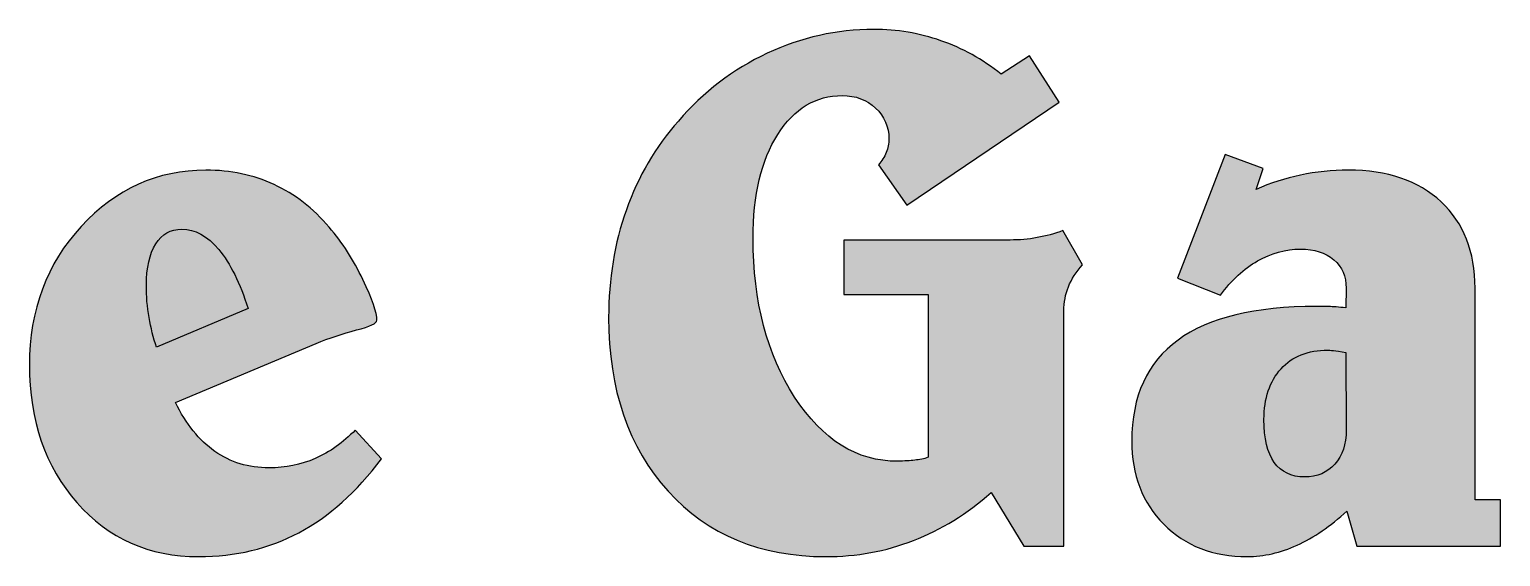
# Model space of a CAD drawing. Header units: centimetres. Extents: x -14.46 to -8.38, y -6.78 to -5.03.
# Drawn here: x -11.099 to -10.198, y -6.562 to -6.239 of the extents above; entities that cross this region are included whole.
import ezdxf

# ---------------------------------------------------------------- set-up
doc = ezdxf.new("R2010")
doc.units = ezdxf.units.CM
doc.header["$MEASUREMENT"] = 0
doc.layers.add('Layer 1', color=7, linetype='Continuous')

msp = doc.modelspace()

# ---------------------------------------------------------------- hatches: boundary and pattern name
at = {"layer": 'Layer 1', "true_color": 0x000000}
h = msp.add_hatch(color=18, dxfattribs=at)
edge = h.paths.add_edge_path()
edge.add_spline(control_points=[(-10.54843, -6.40108), (-10.54843, -6.40108), (-10.6, -6.40108), (-10.6, -6.40108), (-10.6, -6.40108), (-10.6, -6.36767), (-10.6, -6.36767), (-10.6, -6.36767), (-10.4983, -6.36767), (-10.4983, -6.36767), (-10.49255, -6.36767), (-10.48701, -6.36722), (-10.48164, -6.36621), (-10.47625, -6.36523), (-10.47106, -6.3638), (-10.46605, -6.3619), (-10.46605, -6.3619), (-10.45392, -6.3828), (-10.45392, -6.3828), (-10.45783, -6.38713), (-10.46072, -6.39164), (-10.46259, -6.39628), (-10.46443, -6.40098), (-10.46538, -6.40586), (-10.46538, -6.4111), (-10.46538, -6.4111), (-10.46538, -6.55519), (-10.46538, -6.55519), (-10.46538, -6.55519), (-10.48986, -6.55519), (-10.48986, -6.55519), (-10.48986, -6.55519), (-10.50987, -6.52243), (-10.50987, -6.52243), (-10.52458, -6.53535), (-10.54045, -6.54518), (-10.55746, -6.55178), (-10.57439, -6.55841), (-10.59231, -6.56166), (-10.61111, -6.56166), (-10.65115, -6.56166), (-10.68336, -6.54828), (-10.70763, -6.5216), (-10.7319, -6.49482), (-10.74404, -6.4593), (-10.74404, -6.41505), (-10.74404, -6.39164), (-10.74044, -6.36966), (-10.73317, -6.34926), (-10.72598, -6.32881), (-10.71532, -6.31065), (-10.70135, -6.29476), (-10.68604, -6.27696), (-10.66788, -6.26312), (-10.64703, -6.25328), (-10.62614, -6.2435), (-10.60438, -6.23862), (-10.5818, -6.23862), (-10.56751, -6.23862), (-10.55375, -6.24092), (-10.54066, -6.24555), (-10.52747, -6.2501), (-10.51519, -6.25696), (-10.50373, -6.266), (-10.50373, -6.266), (-10.48641, -6.25491), (-10.48641, -6.25491), (-10.48641, -6.25491), (-10.4682, -6.28317), (-10.4682, -6.28317), (-10.4682, -6.28317), (-10.56144, -6.3463), (-10.56144, -6.3463), (-10.56144, -6.3463), (-10.57876, -6.32151), (-10.57876, -6.32151), (-10.57679, -6.31932), (-10.57524, -6.31681), (-10.57411, -6.31405), (-10.57298, -6.31133), (-10.57248, -6.30851), (-10.57248, -6.30569), (-10.57248, -6.29825), (-10.57524, -6.29199), (-10.58063, -6.28682), (-10.58603, -6.28174), (-10.59284, -6.27916), (-10.60092, -6.27916), (-10.61725, -6.27916), (-10.63041, -6.28707), (-10.6405, -6.30295), (-10.65055, -6.31885), (-10.6556, -6.34014), (-10.6556, -6.36668), (-10.6556, -6.40532), (-10.6471, -6.43772), (-10.63016, -6.46394), (-10.61309, -6.49018), (-10.5921, -6.50326), (-10.56709, -6.50326), (-10.56299, -6.50312), (-10.55954, -6.50288), (-10.55664, -6.50258), (-10.55375, -6.50228), (-10.551, -6.50174), (-10.54843, -6.50083), (-10.54843, -6.50083), (-10.54843, -6.40108), (-10.54843, -6.40108)], knot_values=[0, 0, 0, 0, 0.027778, 0.027778, 0.027778, 0.055556, 0.055556, 0.055556, 0.083333, 0.083333, 0.083333, 0.111111, 0.111111, 0.111111, 0.138889, 0.138889, 0.138889, 0.166667, 0.166667, 0.166667, 0.194444, 0.194444, 0.194444, 0.222222, 0.222222, 0.222222, 0.25, 0.25, 0.25, 0.277778, 0.277778, 0.277778, 0.305556, 0.305556, 0.305556, 0.333333, 0.333333, 0.333333, 0.361111, 0.361111, 0.361111, 0.388889, 0.388889, 0.388889, 0.416667, 0.416667, 0.416667, 0.444444, 0.444444, 0.444444, 0.472222, 0.472222, 0.472222, 0.5, 0.5, 0.5, 0.527778, 0.527778, 0.527778, 0.555556, 0.555556, 0.555556, 0.583333, 0.583333, 0.583333, 0.611111, 0.611111, 0.611111, 0.638889, 0.638889, 0.638889, 0.666667, 0.666667, 0.666667, 0.694444, 0.694444, 0.694444, 0.722222, 0.722222, 0.722222, 0.75, 0.75, 0.75, 0.777778, 0.777778, 0.777778, 0.805556, 0.805556, 0.805556, 0.833333, 0.833333, 0.833333, 0.861111, 0.861111, 0.861111, 0.888889, 0.888889, 0.888889, 0.916667, 0.916667, 0.916667, 0.944444, 0.944444, 0.944444, 0.972222, 0.972222, 0.972222, 1, 1, 1, 1], degree=3, periodic=1)
h = msp.add_hatch(color=18, dxfattribs=at)
edge = h.paths.add_edge_path()
edge.add_spline(control_points=[(-10.36671, -6.31528), (-10.36671, -6.31528), (-10.34332, -6.32393), (-10.34332, -6.32393), (-10.34332, -6.32393), (-10.34762, -6.33665), (-10.34762, -6.33665), (-10.33898, -6.33285), (-10.32991, -6.32987), (-10.32046, -6.32789), (-10.31097, -6.32585), (-10.30127, -6.32487), (-10.29129, -6.32487), (-10.2673, -6.32487), (-10.24835, -6.33132), (-10.23445, -6.34426), (-10.22062, -6.3572), (-10.21364, -6.37483), (-10.21364, -6.39718), (-10.21364, -6.39718), (-10.21364, -6.52692), (-10.21364, -6.52692), (-10.21364, -6.52692), (-10.19805, -6.52692), (-10.19805, -6.52692), (-10.19805, -6.52692), (-10.19805, -6.55519), (-10.19805, -6.55519), (-10.19805, -6.55519), (-10.28603, -6.55519), (-10.28603, -6.55519), (-10.28603, -6.55519), (-10.29213, -6.53384), (-10.29213, -6.53384), (-10.30226, -6.54303), (-10.31242, -6.54996), (-10.32261, -6.55466), (-10.33281, -6.55932), (-10.34297, -6.56166), (-10.35309, -6.56166), (-10.37405, -6.56166), (-10.39105, -6.55506), (-10.40417, -6.54183), (-10.41726, -6.52858), (-10.42379, -6.51164), (-10.42379, -6.4908), (-10.42379, -6.46334), (-10.41437, -6.44274), (-10.3955, -6.42897), (-10.37662, -6.41522), (-10.34836, -6.40837), (-10.31076, -6.40837), (-10.30847, -6.40837), (-10.30596, -6.40837), (-10.30328, -6.40845), (-10.30063, -6.4085), (-10.29714, -6.40882), (-10.29277, -6.40928), (-10.29277, -6.40928), (-10.29256, -6.39718), (-10.29256, -6.39718), (-10.29256, -6.38997), (-10.29506, -6.38417), (-10.30018, -6.37976), (-10.30522, -6.37543), (-10.31203, -6.37323), (-10.32053, -6.37323), (-10.32963, -6.37323), (-10.33835, -6.37565), (-10.34681, -6.38046), (-10.35517, -6.38523), (-10.36279, -6.39224), (-10.36953, -6.40145), (-10.36953, -6.40145), (-10.39581, -6.39103), (-10.39581, -6.39103), (-10.39581, -6.39103), (-10.36671, -6.31528), (-10.36671, -6.31528)], knot_values=[0, 0, 0, 0, 0.038462, 0.038462, 0.038462, 0.076923, 0.076923, 0.076923, 0.115385, 0.115385, 0.115385, 0.153846, 0.153846, 0.153846, 0.192308, 0.192308, 0.192308, 0.230769, 0.230769, 0.230769, 0.269231, 0.269231, 0.269231, 0.307692, 0.307692, 0.307692, 0.346154, 0.346154, 0.346154, 0.384615, 0.384615, 0.384615, 0.423077, 0.423077, 0.423077, 0.461538, 0.461538, 0.461538, 0.5, 0.5, 0.5, 0.538462, 0.538462, 0.538462, 0.576923, 0.576923, 0.576923, 0.615385, 0.615385, 0.615385, 0.653846, 0.653846, 0.653846, 0.692308, 0.692308, 0.692308, 0.730769, 0.730769, 0.730769, 0.769231, 0.769231, 0.769231, 0.807692, 0.807692, 0.807692, 0.846154, 0.846154, 0.846154, 0.884615, 0.884615, 0.884615, 0.923077, 0.923077, 0.923077, 0.961538, 0.961538, 0.961538, 1, 1, 1, 1], degree=3, periodic=1)
h = msp.add_hatch(color=18, dxfattribs=at)
edge = h.paths.add_edge_path()
edge.add_spline(control_points=[(-10.92315, -6.43117), (-10.92315, -6.43117), (-11.00926, -6.46721), (-11.00926, -6.46721), (-11.00273, -6.48044), (-10.99465, -6.4904), (-10.98506, -6.49718), (-10.97543, -6.50395), (-10.96439, -6.50729), (-10.95193, -6.50729), (-10.94188, -6.50729), (-10.93242, -6.50539), (-10.9236, -6.50152), (-10.91482, -6.49764), (-10.9066, -6.49185), (-10.89909, -6.48409), (-10.89909, -6.48409), (-10.88303, -6.50174), (-10.88303, -6.50174), (-10.89838, -6.52204), (-10.91517, -6.53717), (-10.93359, -6.547), (-10.95193, -6.55681), (-10.97239, -6.56166), (-10.99497, -6.56166), (-11.02531, -6.56166), (-11.05018, -6.55065), (-11.06951, -6.52858), (-11.08888, -6.50654), (-11.09858, -6.4784), (-11.09858, -6.44425), (-11.09858, -6.41057), (-11.088, -6.3822), (-11.06683, -6.35931), (-11.04567, -6.33635), (-11.02019, -6.32487), (-10.9906, -6.32487), (-10.97543, -6.32487), (-10.96142, -6.32783), (-10.94879, -6.33368), (-10.93606, -6.33955), (-10.9248, -6.34828), (-10.9151, -6.35983), (-10.90702, -6.36919), (-10.90014, -6.37991), (-10.89446, -6.39194), (-10.88875, -6.40394), (-10.88586, -6.41224), (-10.88586, -6.41687), (-10.88586, -6.41863), (-10.89009, -6.42062), (-10.89845, -6.42281), (-10.90681, -6.42493), (-10.91503, -6.42775), (-10.92315, -6.43117)], knot_values=[0, 0, 0, 0, 0.055556, 0.055556, 0.055556, 0.111111, 0.111111, 0.111111, 0.166667, 0.166667, 0.166667, 0.222222, 0.222222, 0.222222, 0.277778, 0.277778, 0.277778, 0.333333, 0.333333, 0.333333, 0.388889, 0.388889, 0.388889, 0.444444, 0.444444, 0.444444, 0.5, 0.5, 0.5, 0.555556, 0.555556, 0.555556, 0.611111, 0.611111, 0.611111, 0.666667, 0.666667, 0.666667, 0.722222, 0.722222, 0.722222, 0.777778, 0.777778, 0.777778, 0.833333, 0.833333, 0.833333, 0.888889, 0.888889, 0.888889, 0.944444, 0.944444, 0.944444, 1, 1, 1, 1], degree=3, periodic=1)
h = msp.add_hatch(color=18, dxfattribs=at)
edge = h.paths.add_edge_path()
edge.add_spline(control_points=[(-10.96477, -6.40973), (-10.96964, -6.39398), (-10.97564, -6.38198), (-10.98266, -6.37354), (-10.98964, -6.36516), (-10.99726, -6.36099), (-11.00531, -6.36099), (-11.01212, -6.36099), (-11.01748, -6.36402), (-11.02125, -6.37011), (-11.02506, -6.3762), (-11.027, -6.38464), (-11.027, -6.39551), (-11.027, -6.40221), (-11.02651, -6.40874), (-11.02538, -6.41512), (-11.02425, -6.42151), (-11.0227, -6.4276), (-11.02072, -6.43339), (-11.02072, -6.43339), (-10.96477, -6.40973), (-10.96477, -6.40973)], knot_values=[0, 0, 0, 0, 0.142857, 0.142857, 0.142857, 0.285714, 0.285714, 0.285714, 0.428571, 0.428571, 0.428571, 0.571429, 0.571429, 0.571429, 0.714286, 0.714286, 0.714286, 0.857143, 0.857143, 0.857143, 1, 1, 1, 1], degree=3, periodic=1)
h = msp.add_hatch(color=18, dxfattribs=at)
edge = h.paths.add_edge_path()
edge.add_spline(control_points=[(-10.29277, -6.43651), (-10.29608, -6.43605), (-10.29862, -6.43565), (-10.30042, -6.43543), (-10.30212, -6.43521), (-10.30328, -6.43513), (-10.30377, -6.43513), (-10.31602, -6.43513), (-10.32558, -6.43893), (-10.33245, -6.44662), (-10.3394, -6.45421), (-10.3429, -6.46463), (-10.3429, -6.47764), (-10.3429, -6.48927), (-10.34082, -6.49802), (-10.33658, -6.50395), (-10.33238, -6.50987), (-10.32614, -6.51285), (-10.31796, -6.51285), (-10.31026, -6.51285), (-10.30409, -6.51018), (-10.29951, -6.50494), (-10.29485, -6.4997), (-10.29256, -6.49269), (-10.29256, -6.48409), (-10.29256, -6.48409), (-10.29277, -6.43651), (-10.29277, -6.43651)], knot_values=[0, 0, 0, 0, 0.111111, 0.111111, 0.111111, 0.222222, 0.222222, 0.222222, 0.333333, 0.333333, 0.333333, 0.444444, 0.444444, 0.444444, 0.555556, 0.555556, 0.555556, 0.666667, 0.666667, 0.666667, 0.777778, 0.777778, 0.777778, 0.888889, 0.888889, 0.888889, 1, 1, 1, 1], degree=3, periodic=1)

# ---------------------------------------------------------------- linework, layer by layer
at = {"layer": 'Layer 1'}
for points, knots in [([(-10.54843, -6.40108), (-10.54843, -6.40108), (-10.6, -6.40108), (-10.6, -6.40108), (-10.6, -6.40108), (-10.6, -6.36767), (-10.6, -6.36767), (-10.6, -6.36767), (-10.4983, -6.36767), (-10.4983, -6.36767), (-10.49255, -6.36767), (-10.48701, -6.36722), (-10.48164, -6.36621), (-10.47625, -6.36523), (-10.47106, -6.3638), (-10.46605, -6.3619), (-10.46605, -6.3619), (-10.45392, -6.3828), (-10.45392, -6.3828), (-10.45783, -6.38713), (-10.46072, -6.39164), (-10.46259, -6.39628), (-10.46443, -6.40098), (-10.46538, -6.40586), (-10.46538, -6.4111), (-10.46538, -6.4111), (-10.46538, -6.55519), (-10.46538, -6.55519), (-10.46538, -6.55519), (-10.48986, -6.55519), (-10.48986, -6.55519), (-10.48986, -6.55519), (-10.50987, -6.52243), (-10.50987, -6.52243), (-10.52458, -6.53535), (-10.54045, -6.54518), (-10.55746, -6.55178), (-10.57439, -6.55841), (-10.59231, -6.56166), (-10.61111, -6.56166), (-10.65115, -6.56166), (-10.68336, -6.54828), (-10.70763, -6.5216), (-10.7319, -6.49482), (-10.74404, -6.4593), (-10.74404, -6.41505), (-10.74404, -6.39164), (-10.74044, -6.36966), (-10.73317, -6.34926), (-10.72598, -6.32881), (-10.71532, -6.31065), (-10.70135, -6.29476), (-10.68604, -6.27696), (-10.66788, -6.26312), (-10.64703, -6.25328), (-10.62614, -6.2435), (-10.60438, -6.23862), (-10.5818, -6.23862), (-10.56751, -6.23862), (-10.55375, -6.24092), (-10.54066, -6.24555), (-10.52747, -6.2501), (-10.51519, -6.25696), (-10.50373, -6.266), (-10.50373, -6.266), (-10.48641, -6.25491), (-10.48641, -6.25491), (-10.48641, -6.25491), (-10.4682, -6.28317), (-10.4682, -6.28317), (-10.4682, -6.28317), (-10.56144, -6.3463), (-10.56144, -6.3463), (-10.56144, -6.3463), (-10.57876, -6.32151), (-10.57876, -6.32151), (-10.57679, -6.31932), (-10.57524, -6.31681), (-10.57411, -6.31405), (-10.57298, -6.31133), (-10.57248, -6.30851), (-10.57248, -6.30569), (-10.57248, -6.29825), (-10.57524, -6.29199), (-10.58063, -6.28682), (-10.58603, -6.28174), (-10.59284, -6.27916), (-10.60092, -6.27916), (-10.61725, -6.27916), (-10.63041, -6.28707), (-10.6405, -6.30295), (-10.65055, -6.31885), (-10.6556, -6.34014), (-10.6556, -6.36668), (-10.6556, -6.40532), (-10.6471, -6.43772), (-10.63016, -6.46394), (-10.61309, -6.49018), (-10.5921, -6.50326), (-10.56709, -6.50326), (-10.56299, -6.50312), (-10.55954, -6.50288), (-10.55664, -6.50258), (-10.55375, -6.50228), (-10.551, -6.50174), (-10.54843, -6.50083), (-10.54843, -6.50083), (-10.54843, -6.40108), (-10.54843, -6.40108)], [0, 0, 0, 0, 0.027778, 0.027778, 0.027778, 0.055556, 0.055556, 0.055556, 0.083333, 0.083333, 0.083333, 0.111111, 0.111111, 0.111111, 0.138889, 0.138889, 0.138889, 0.166667, 0.166667, 0.166667, 0.194444, 0.194444, 0.194444, 0.222222, 0.222222, 0.222222, 0.25, 0.25, 0.25, 0.277778, 0.277778, 0.277778, 0.305556, 0.305556, 0.305556, 0.333333, 0.333333, 0.333333, 0.361111, 0.361111, 0.361111, 0.388889, 0.388889, 0.388889, 0.416667, 0.416667, 0.416667, 0.444444, 0.444444, 0.444444, 0.472222, 0.472222, 0.472222, 0.5, 0.5, 0.5, 0.527778, 0.527778, 0.527778, 0.555556, 0.555556, 0.555556, 0.583333, 0.583333, 0.583333, 0.611111, 0.611111, 0.611111, 0.638889, 0.638889, 0.638889, 0.666667, 0.666667, 0.666667, 0.694444, 0.694444, 0.694444, 0.722222, 0.722222, 0.722222, 0.75, 0.75, 0.75, 0.777778, 0.777778, 0.777778, 0.805556, 0.805556, 0.805556, 0.833333, 0.833333, 0.833333, 0.861111, 0.861111, 0.861111, 0.888889, 0.888889, 0.888889, 0.916667, 0.916667, 0.916667, 0.944444, 0.944444, 0.944444, 0.972222, 0.972222, 0.972222, 1, 1, 1, 1]), ([(-10.36671, -6.31528), (-10.36671, -6.31528), (-10.34332, -6.32393), (-10.34332, -6.32393), (-10.34332, -6.32393), (-10.34762, -6.33665), (-10.34762, -6.33665), (-10.33898, -6.33285), (-10.32991, -6.32987), (-10.32046, -6.32789), (-10.31097, -6.32585), (-10.30127, -6.32487), (-10.29129, -6.32487), (-10.2673, -6.32487), (-10.24835, -6.33132), (-10.23445, -6.34426), (-10.22062, -6.3572), (-10.21364, -6.37483), (-10.21364, -6.39718), (-10.21364, -6.39718), (-10.21364, -6.52692), (-10.21364, -6.52692), (-10.21364, -6.52692), (-10.19805, -6.52692), (-10.19805, -6.52692), (-10.19805, -6.52692), (-10.19805, -6.55519), (-10.19805, -6.55519), (-10.19805, -6.55519), (-10.28603, -6.55519), (-10.28603, -6.55519), (-10.28603, -6.55519), (-10.29213, -6.53384), (-10.29213, -6.53384), (-10.30226, -6.54303), (-10.31242, -6.54996), (-10.32261, -6.55466), (-10.33281, -6.55932), (-10.34297, -6.56166), (-10.35309, -6.56166), (-10.37405, -6.56166), (-10.39105, -6.55506), (-10.40417, -6.54183), (-10.41726, -6.52858), (-10.42379, -6.51164), (-10.42379, -6.4908), (-10.42379, -6.46334), (-10.41437, -6.44274), (-10.3955, -6.42897), (-10.37662, -6.41522), (-10.34836, -6.40837), (-10.31076, -6.40837), (-10.30847, -6.40837), (-10.30596, -6.40837), (-10.30328, -6.40845), (-10.30063, -6.4085), (-10.29714, -6.40882), (-10.29277, -6.40928), (-10.29277, -6.40928), (-10.29256, -6.39718), (-10.29256, -6.39718), (-10.29256, -6.38997), (-10.29506, -6.38417), (-10.30018, -6.37976), (-10.30522, -6.37543), (-10.31203, -6.37323), (-10.32053, -6.37323), (-10.32963, -6.37323), (-10.33835, -6.37565), (-10.34681, -6.38046), (-10.35517, -6.38523), (-10.36279, -6.39224), (-10.36953, -6.40145), (-10.36953, -6.40145), (-10.39581, -6.39103), (-10.39581, -6.39103), (-10.39581, -6.39103), (-10.36671, -6.31528), (-10.36671, -6.31528)], [0, 0, 0, 0, 0.038462, 0.038462, 0.038462, 0.076923, 0.076923, 0.076923, 0.115385, 0.115385, 0.115385, 0.153846, 0.153846, 0.153846, 0.192308, 0.192308, 0.192308, 0.230769, 0.230769, 0.230769, 0.269231, 0.269231, 0.269231, 0.307692, 0.307692, 0.307692, 0.346154, 0.346154, 0.346154, 0.384615, 0.384615, 0.384615, 0.423077, 0.423077, 0.423077, 0.461538, 0.461538, 0.461538, 0.5, 0.5, 0.5, 0.538462, 0.538462, 0.538462, 0.576923, 0.576923, 0.576923, 0.615385, 0.615385, 0.615385, 0.653846, 0.653846, 0.653846, 0.692308, 0.692308, 0.692308, 0.730769, 0.730769, 0.730769, 0.769231, 0.769231, 0.769231, 0.807692, 0.807692, 0.807692, 0.846154, 0.846154, 0.846154, 0.884615, 0.884615, 0.884615, 0.923077, 0.923077, 0.923077, 0.961538, 0.961538, 0.961538, 1, 1, 1, 1]), ([(-10.92315, -6.43117), (-10.92315, -6.43117), (-11.00926, -6.46721), (-11.00926, -6.46721), (-11.00273, -6.48044), (-10.99465, -6.4904), (-10.98506, -6.49718), (-10.97543, -6.50395), (-10.96439, -6.50729), (-10.95193, -6.50729), (-10.94188, -6.50729), (-10.93242, -6.50539), (-10.9236, -6.50152), (-10.91482, -6.49764), (-10.9066, -6.49185), (-10.89909, -6.48409), (-10.89909, -6.48409), (-10.88303, -6.50174), (-10.88303, -6.50174), (-10.89838, -6.52204), (-10.91517, -6.53717), (-10.93359, -6.547), (-10.95193, -6.55681), (-10.97239, -6.56166), (-10.99497, -6.56166), (-11.02531, -6.56166), (-11.05018, -6.55065), (-11.06951, -6.52858), (-11.08888, -6.50654), (-11.09858, -6.4784), (-11.09858, -6.44425), (-11.09858, -6.41057), (-11.088, -6.3822), (-11.06683, -6.35931), (-11.04567, -6.33635), (-11.02019, -6.32487), (-10.9906, -6.32487), (-10.97543, -6.32487), (-10.96142, -6.32783), (-10.94879, -6.33368), (-10.93606, -6.33955), (-10.9248, -6.34828), (-10.9151, -6.35983), (-10.90702, -6.36919), (-10.90014, -6.37991), (-10.89446, -6.39194), (-10.88875, -6.40394), (-10.88586, -6.41224), (-10.88586, -6.41687), (-10.88586, -6.41863), (-10.89009, -6.42062), (-10.89845, -6.42281), (-10.90681, -6.42493), (-10.91503, -6.42775), (-10.92315, -6.43117)], [0, 0, 0, 0, 0.055556, 0.055556, 0.055556, 0.111111, 0.111111, 0.111111, 0.166667, 0.166667, 0.166667, 0.222222, 0.222222, 0.222222, 0.277778, 0.277778, 0.277778, 0.333333, 0.333333, 0.333333, 0.388889, 0.388889, 0.388889, 0.444444, 0.444444, 0.444444, 0.5, 0.5, 0.5, 0.555556, 0.555556, 0.555556, 0.611111, 0.611111, 0.611111, 0.666667, 0.666667, 0.666667, 0.722222, 0.722222, 0.722222, 0.777778, 0.777778, 0.777778, 0.833333, 0.833333, 0.833333, 0.888889, 0.888889, 0.888889, 0.944444, 0.944444, 0.944444, 1, 1, 1, 1]), ([(-10.96477, -6.40973), (-10.96964, -6.39398), (-10.97564, -6.38198), (-10.98266, -6.37354), (-10.98964, -6.36516), (-10.99726, -6.36099), (-11.00531, -6.36099), (-11.01212, -6.36099), (-11.01748, -6.36402), (-11.02125, -6.37011), (-11.02506, -6.3762), (-11.027, -6.38464), (-11.027, -6.39551), (-11.027, -6.40221), (-11.02651, -6.40874), (-11.02538, -6.41512), (-11.02425, -6.42151), (-11.0227, -6.4276), (-11.02072, -6.43339), (-11.02072, -6.43339), (-10.96477, -6.40973), (-10.96477, -6.40973)], [0, 0, 0, 0, 0.142857, 0.142857, 0.142857, 0.285714, 0.285714, 0.285714, 0.428571, 0.428571, 0.428571, 0.571429, 0.571429, 0.571429, 0.714286, 0.714286, 0.714286, 0.857143, 0.857143, 0.857143, 1, 1, 1, 1]), ([(-10.29277, -6.43651), (-10.29608, -6.43605), (-10.29862, -6.43565), (-10.30042, -6.43543), (-10.30212, -6.43521), (-10.30328, -6.43513), (-10.30377, -6.43513), (-10.31602, -6.43513), (-10.32558, -6.43893), (-10.33245, -6.44662), (-10.3394, -6.45421), (-10.3429, -6.46463), (-10.3429, -6.47764), (-10.3429, -6.48927), (-10.34082, -6.49802), (-10.33658, -6.50395), (-10.33238, -6.50987), (-10.32614, -6.51285), (-10.31796, -6.51285), (-10.31026, -6.51285), (-10.30409, -6.51018), (-10.29951, -6.50494), (-10.29485, -6.4997), (-10.29256, -6.49269), (-10.29256, -6.48409), (-10.29256, -6.48409), (-10.29277, -6.43651), (-10.29277, -6.43651)], [0, 0, 0, 0, 0.111111, 0.111111, 0.111111, 0.222222, 0.222222, 0.222222, 0.333333, 0.333333, 0.333333, 0.444444, 0.444444, 0.444444, 0.555556, 0.555556, 0.555556, 0.666667, 0.666667, 0.666667, 0.777778, 0.777778, 0.777778, 0.888889, 0.888889, 0.888889, 1, 1, 1, 1])]:
    msp.add_open_spline(points, degree=3, knots=knots, dxfattribs=at)

doc.saveas('drawing.dxf')
